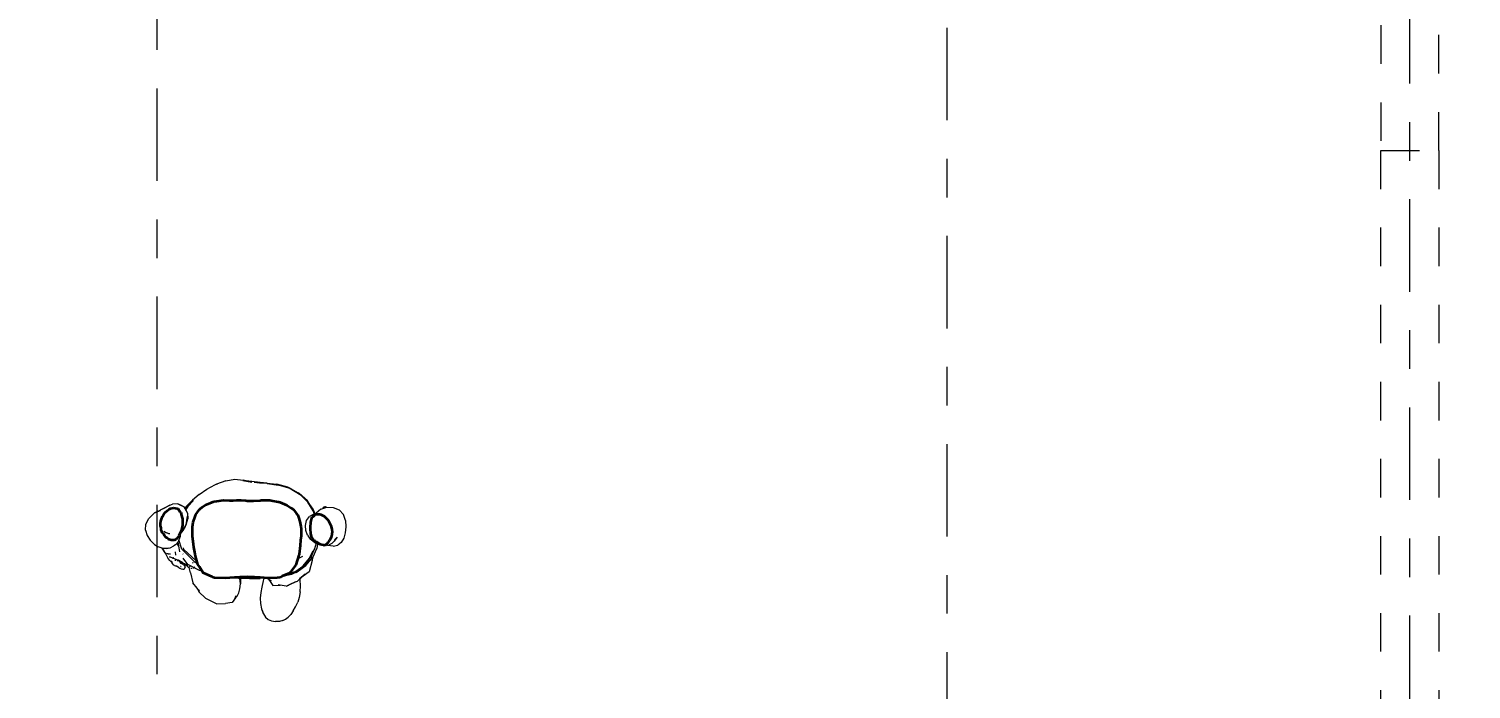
# Model space of a CAD drawing. Header units: millimetres. Extents: x -9559 to 23034, y -7226 to 22400.
# Drawn here: x 308.792 to 312.533, y 54.016 to 55.729 of the extents above; entities that cross this region are included whole.
import ezdxf

# ---------------------------------------------------------------- set-up
doc = ezdxf.new("R2010")
doc.units = ezdxf.units.MM
doc.header["$LTSCALE"] = 0.02
doc.linetypes.add('ACAD_ISO10W100', pattern=[18, 12, -3, 0, -3])
doc.linetypes.add('DASHED2', pattern=[0.375, 0.25, -0.125])
for name, color, linetype, lineweight in [('A-GENM', 255, 'Continuous', 5), ('G-IMPT', 8, 'Continuous', 9), ('I-FURN', 9, 'Continuous', 9), ('S-GRID', 253, 'ACAD_ISO10W100', 5)]:
    doc.layers.add(name, color=color, linetype=linetype, lineweight=lineweight)
doc.layers.add('IH-PLANO BASE', color=250, linetype='DASHED2', lineweight=5, transparency=0.55)
doc.styles.get("Standard").update_dxf_attribs({"font": 'GOTHIC.TTF'})
doc.dimstyles.get("Standard").update_dxf_attribs({"dimtxt": 0.18, "dimasz": 0.18, "dimexe": 0.18, "dimexo": 0.0625, "dimgap": 0.09, "dimtad": 0, "dimzin": 3, "dimdsep": 46, "dimtxsty": 'Standard', "dimblk": 'ARCHTICK', "dimcen": 0.09, "dimadec": 0, "dimazin": 0, "dimtfac": 1, "dimtofl": 0, "dimtmove": 0, "dimatfit": 3, "dimldrblk": 'ARCHTICK', "dimfxl": 1, "dimtolj": 1, "dimtzin": 0, "dimarcsym": 0})

# ---------------------------------------------------------------- blocks, each defined once
blk = doc.blocks.new('Female Figure 2 - 01skin_DXF-324356-Nivel 1')
at = {"layer": 'G-IMPT'}
for p, q in [((0.1914, -0.7645), (0.1913, -0.7656)), ((0.1914, -0.7645), (0.1931, -0.7621)), ((0.1939, -0.7612), (0.1931, -0.7621)), ((0.1939, -0.7612), (0.1962, -0.7611)), ((0.1975, -0.7612), (0.1962, -0.7611)), ((0.1987, -0.762), (0.1975, -0.7612)), ((0.1987, -0.762), (0.1981, -0.7616)), ((0.1998, -0.7624), (0.1981, -0.7616)), ((0.1987, -0.7622), (0.199, -0.7625)), ((-0.1888, -0.8569), (-0.1847, -0.862)), ((-0.2264, -0.8685), (-0.2205, -0.8776)), ((-0.2262, -0.8682), (-0.2242, -0.8712)), ((-0.2258, -0.8692), (-0.2237, -0.873)), ((-0.2183, -0.881), (-0.2242, -0.8712)), ((-0.2237, -0.873), (-0.2201, -0.8787)), ((-0.2183, -0.881), (-0.2205, -0.8776)), ((-0.2199, -0.8707), (-0.2202, -0.8694)), ((-0.2199, -0.8707), (-0.2202, -0.8694)), ((-0.2201, -0.8787), (-0.2163, -0.8846)), ((-0.2163, -0.8846), (-0.2116, -0.8943)), ((-0.2085, -0.8842), (-0.2138, -0.8826)), ((-0.2138, -0.8826), (-0.2131, -0.883)), ((-0.2085, -0.8842), (-0.2131, -0.883)), ((-0.2116, -0.8943), (-0.2105, -0.8957)), ((-0.2059, -0.9006), (-0.2105, -0.8957)), ((-0.2071, -0.8838), (-0.2103, -0.8832)), ((-0.2103, -0.8832), (-0.2089, -0.8835)), ((-0.1999, -0.8939), (-0.2067, -0.8911)), ((-0.2067, -0.8911), (-0.2034, -0.8924)), ((-0.2042, -0.8842), (-0.2066, -0.8838)), ((-0.1999, -0.8939), (-0.1957, -0.893)), ((-0.1999, -0.8939), (-0.1986, -0.8942)), ((-0.1999, -0.8939), (-0.1949, -0.8956)), ((-0.1986, -0.8942), (-0.1957, -0.893)), ((-0.1949, -0.8956), (-0.1885, -0.8977)), ((-0.1915, -0.8967), (-0.1926, -0.9017)), ((-0.1915, -0.8967), (-0.1926, -0.9017)), ((-0.1902, -0.8866), (-0.1909, -0.8785)), ((-0.1901, -0.8866), (-0.1909, -0.8785)), ((-0.1885, -0.8977), (-0.1847, -0.8991)), ((-0.1825, -0.865), (-0.1847, -0.862)), ((-0.1723, -0.8837), (-0.1718, -0.8843)), ((-0.2036, -0.9029), (-0.2059, -0.9006)), ((-0.2036, -0.9029), (-0.1993, -0.9046)), ((-0.1998, -0.9057), (-0.2033, -0.9015)), ((-0.2024, -0.9027), (-0.2033, -0.9015)), ((-0.2024, -0.9027), (-0.2014, -0.9046)), ((-0.201, -0.9045), (-0.2023, -0.9033)), ((-0.2023, -0.9033), (-0.1993, -0.9046)), ((-0.2014, -0.9046), (-0.2004, -0.9067)), ((-0.1998, -0.9057), (-0.201, -0.9045)), ((-0.2004, -0.9067), (-0.1998, -0.9078)), ((-0.1954, -0.9125), (-0.1998, -0.9078)), ((-0.194, -0.9132), (-0.1954, -0.9125)), ((-0.194, -0.9132), (-0.1923, -0.9141)), ((-0.1897, -0.915), (-0.1923, -0.9141)), ((-0.1858, -0.9171), (-0.1897, -0.915)), ((-0.1871, -0.9161), (-0.1883, -0.915)), ((-0.1847, -0.9181), (-0.1883, -0.915)), ((-0.1881, -0.8988), (-0.186, -0.8997)), ((-0.1881, -0.8988), (-0.1848, -0.9001)), ((-0.1871, -0.8984), (-0.1857, -0.9005)), ((-0.1871, -0.8986), (-0.1857, -0.9005)), ((-0.1871, -0.8987), (-0.1857, -0.9005)), ((-0.1871, -0.8992), (-0.186, -0.8997)), ((-0.1871, -0.8993), (-0.1843, -0.9024)), ((-0.1871, -0.8995), (-0.1854, -0.9017)), ((-0.1864, -0.9167), (-0.1871, -0.9161)), ((-0.1838, -0.9188), (-0.1864, -0.9167)), ((-0.1858, -0.9008), (-0.1843, -0.9024)), ((-0.1847, -0.9181), (-0.1858, -0.9171)), ((-0.1854, -0.9017), (-0.1857, -0.9005)), ((-0.1848, -0.9001), (-0.1814, -0.9021)), ((-0.1847, -0.8991), (-0.1811, -0.9009)), ((-0.1838, -0.9188), (-0.1831, -0.9192)), ((-0.1831, -0.9192), (-0.1821, -0.9198)), ((-0.1821, -0.9198), (-0.1812, -0.9202)), ((-0.1784, -0.9061), (-0.1814, -0.9021)), ((-0.1814, -0.9021), (-0.1767, -0.9085)), ((-0.1814, -0.9021), (-0.1791, -0.9049)), ((-0.1812, -0.9202), (-0.1804, -0.9206)), ((-0.1811, -0.9009), (-0.1781, -0.9026)), ((-0.1804, -0.9206), (-0.1762, -0.9224)), ((-0.1794, -0.9059), (-0.1768, -0.9076)), ((-0.1794, -0.9059), (-0.1779, -0.907)), ((-0.1767, -0.9085), (-0.1791, -0.9049)), ((-0.1773, -0.9072), (-0.1786, -0.9066)), ((-0.1786, -0.9066), (-0.1768, -0.9076)), ((-0.1784, -0.9061), (-0.1767, -0.9085)), ((-0.1773, -0.916), (-0.1783, -0.9158)), ((-0.1781, -0.9026), (-0.1752, -0.9045)), ((-0.1779, -0.907), (-0.1761, -0.9094)), ((-0.1773, -0.9072), (-0.1752, -0.9082)), ((-0.1773, -0.916), (-0.1762, -0.9165)), ((-0.1767, -0.9085), (-0.1761, -0.9094)), ((-0.1762, -0.9224), (-0.1729, -0.9234)), ((-0.1752, -0.9045), (-0.1722, -0.907)), ((-0.1725, -0.9099), (-0.1752, -0.9082)), ((-0.1707, -0.924), (-0.1729, -0.9234)), ((-0.1725, -0.9099), (-0.1698, -0.912)), ((-0.1722, -0.907), (-0.1691, -0.9088)), ((-0.1698, -0.9238), (-0.1707, -0.924)), ((-0.1698, -0.912), (-0.167, -0.9152)), ((-0.1698, -0.9238), (-0.1687, -0.9232)), ((-0.1691, -0.9088), (-0.1667, -0.9108)), ((-0.1687, -0.9224), (-0.1667, -0.9205)), ((-0.1687, -0.9224), (-0.1681, -0.9214)), ((-0.1687, -0.9232), (-0.1681, -0.9214)), ((-0.1659, -0.9102), (-0.1671, -0.9091)), ((-0.1634, -0.9127), (-0.1671, -0.9091)), ((-0.167, -0.9152), (-0.1666, -0.9179)), ((-0.1648, -0.9117), (-0.1667, -0.9108)), ((-0.1667, -0.9205), (-0.1666, -0.9179)), ((-0.1624, -0.9132), (-0.1659, -0.9102)), ((-0.1649, -0.9112), (-0.1659, -0.9102)), ((-0.1659, -0.9102), (-0.1634, -0.9127)), ((-0.1624, -0.9132), (-0.1649, -0.9112)), ((-0.1613, -0.914), (-0.1649, -0.9112)), ((-0.1649, -0.9112), (-0.1634, -0.9125)), ((-0.1634, -0.9127), (-0.1648, -0.9117)), ((-0.1613, -0.914), (-0.1634, -0.9125)), ((-0.1634, -0.9125), (-0.1619, -0.9139)), ((-0.1634, -0.9125), (-0.16, -0.9146)), ((-0.1624, -0.9132), (-0.1634, -0.9127)), ((-0.1589, -0.9136), (-0.1634, -0.9127)), ((-0.1597, -0.9136), (-0.1634, -0.9127)), ((-0.1624, -0.9132), (-0.1613, -0.914)), ((-0.1619, -0.9139), (-0.16, -0.9159)), ((-0.1613, -0.914), (-0.16, -0.9146)), ((-0.16, -0.9159), (-0.1583, -0.9175)), ((-0.1589, -0.9136), (-0.1597, -0.9136)), ((-0.1583, -0.9175), (-0.1566, -0.9189)), ((-0.155, -0.92), (-0.1566, -0.9189)), ((-0.153, -0.9151), (-0.1555, -0.9179)), ((-0.1555, -0.9179), (-0.1554, -0.9177)), ((-0.1535, -0.9151), (-0.1526, -0.9148)), ((-0.1535, -0.9151), (-0.1526, -0.9148)), ((-0.1484, -0.9211), (-0.1512, -0.9214)), ((-0.1484, -0.9211), (-0.1507, -0.9213)), ((-0.1473, -0.9061), (-0.1456, -0.9077)), ((-0.1447, -0.9201), (-0.1453, -0.9204)), ((-0.1416, -0.9183), (-0.1447, -0.9201))]:
    blk.add_line(p, q, dxfattribs=at)
blk = doc.blocks.new('Female Figure 2 - Female Figure 2-324639-Nivel 1')
at = {"layer": 'A-GENM', "lineweight": 35}
for p, q in [((-0.1933, 0.0741), (-0.1898, 0.0754)), ((-0.1898, 0.0754), (-0.1819, 0.0776)), ((-0.1817, 0.0775), (-0.1721, 0.0761)), ((-0.1721, 0.0761), (-0.17, 0.0748)), ((-0.1129, 0.0747), (-0.1071, 0.0793)), ((-0.1071, 0.0793), (-0.0992, 0.085)), ((-0.0992, 0.085), (-0.0829, 0.0913)), ((-0.0829, 0.0913), (-0.0774, 0.0939)), ((-0.0774, 0.0939), (-0.0694, 0.0952)), ((-0.0694, 0.0952), (-0.0517, 0.0976)), ((-0.0517, 0.0976), (-0.0367, 0.0969)), ((-0.0367, 0.0969), (-0.0274, 0.0968)), ((-0.0274, 0.0968), (-0.0185, 0.0977)), ((-0.0185, 0.0977), (-0.006, 0.097)), ((-0.006, 0.097), (0.0061, 0.0965)), ((0.0061, 0.0965), (0.0095, 0.0953)), ((0.0095, 0.0953), (0.0132, 0.0956)), ((0.0132, 0.0956), (0.0258, 0.0955)), ((0.0258, 0.0955), (0.0428, 0.0969)), ((0.0428, 0.0969), (0.0452, 0.0971)), ((0.0452, 0.0971), (0.0477, 0.0971)), ((0.0477, 0.0971), (0.0677, 0.097)), ((0.0677, 0.097), (0.0712, 0.0963)), ((0.0712, 0.0963), (0.0893, 0.0931)), ((0.0893, 0.0931), (0.0914, 0.0929)), ((0.0914, 0.0929), (0.0943, 0.0918)), ((0.0943, 0.0918), (0.1124, 0.0844)), ((0.1124, 0.0844), (0.1223, 0.0771)), ((0.1223, 0.0771), (0.1296, 0.0728)), ((-0.2154, 0.0311), (-0.2152, 0.0381)), ((-0.2152, 0.0381), (-0.2145, 0.0429)), ((-0.2145, 0.0429), (-0.2127, 0.0477)), ((-0.2127, 0.0477), (-0.2107, 0.0547)), ((-0.2107, 0.0547), (-0.2068, 0.061)), ((-0.2068, 0.061), (-0.2034, 0.0658)), ((-0.2034, 0.0658), (-0.1972, 0.0708)), ((-0.1972, 0.0708), (-0.1933, 0.0741)), ((-0.17, 0.0748), (-0.1644, 0.0665)), ((-0.1644, 0.0665), (-0.1625, 0.065)), ((-0.1625, 0.065), (-0.162, 0.0639)), ((-0.162, 0.0639), (-0.1618, 0.0602)), ((-0.1618, 0.0602), (-0.1585, 0.0491)), ((-0.1585, 0.0491), (-0.1584, 0.0384)), ((-0.1584, 0.0384), (-0.1585, 0.0326)), ((-0.1326, 0.0285), (-0.1306, 0.0403)), ((-0.1306, 0.0403), (-0.1292, 0.0455)), ((-0.1292, 0.0455), (-0.1276, 0.0495)), ((-0.1276, 0.0495), (-0.1238, 0.0603)), ((-0.1238, 0.0603), (-0.1154, 0.0723)), ((-0.1154, 0.0723), (-0.1142, 0.0739)), ((-0.1142, 0.0739), (-0.1129, 0.0747)), ((0.1296, 0.0728), (0.1363, 0.0637)), ((0.1363, 0.0637), (0.1404, 0.0588)), ((0.1404, 0.0588), (0.1423, 0.0532)), ((0.1423, 0.0532), (0.1463, 0.0424)), ((0.1463, 0.0424), (0.1488, 0.0292)), ((0.1734, 0.0267), (0.1742, 0.04)), ((0.1742, 0.04), (0.1766, 0.0507)), ((0.1766, 0.0507), (0.1783, 0.0534)), ((0.1783, 0.0534), (0.1819, 0.0556)), ((0.1819, 0.0556), (0.1867, 0.0608)), ((0.1867, 0.0608), (0.1899, 0.0611)), ((0.1899, 0.0611), (0.1983, 0.061)), ((0.1983, 0.061), (0.2093, 0.0555)), ((0.2093, 0.0555), (0.2099, 0.0552)), ((0.2099, 0.0552), (0.2103, 0.0548)), ((0.2103, 0.0548), (0.2136, 0.0514)), ((0.2136, 0.0514), (0.2194, 0.0453)), ((0.2194, 0.0453), (0.2248, 0.0355)), ((-0.2142, 0.0255), (-0.2154, 0.0311)), ((-0.2136, 0.0206), (-0.2142, 0.0255)), ((-0.2122, 0.0162), (-0.2136, 0.0206)), ((-0.2102, 0.0121), (-0.2122, 0.0162)), ((-0.208, 0.0097), (-0.2102, 0.0121)), ((-0.2054, 0.0055), (-0.208, 0.0097)), ((-0.2021, 0.0016), (-0.2054, 0.0055)), ((-0.2004, 0.0003), (-0.2021, 0.0016)), ((-0.1988, -0.0003), (-0.2004, 0.0003)), ((-0.168, 0.0053), (-0.1731, -0.0017)), ((-0.1619, 0.0174), (-0.1679, 0.0055)), ((-0.1591, 0.0282), (-0.1619, 0.0174)), ((-0.1585, 0.0326), (-0.1591, 0.0282)), ((-0.1327, 0.0082), (-0.1324, 0.0134)), ((-0.1324, 0.0029), (-0.1327, 0.0082)), ((-0.1324, 0.0134), (-0.1326, 0.0285)), ((-0.1302, -0.0165), (-0.1324, 0.0029)), ((0.149, 0.0041), (0.148, -0.0066)), ((0.1488, 0.0292), (0.1495, 0.0243)), ((0.1495, 0.0243), (0.149, 0.0176)), ((0.149, 0.0176), (0.149, 0.0041)), ((0.1733, 0.0251), (0.1734, 0.0267)), ((0.1737, 0.0234), (0.1733, 0.0251)), ((0.1746, 0.0111), (0.1737, 0.0234)), ((0.1759, 0.0035), (0.1746, 0.0111)), ((0.1779, -0.0009), (0.1759, 0.0035)), ((0.2271, 0.0015), (0.2246, -0.0044)), ((0.2248, 0.0355), (0.2258, 0.0336)), ((0.2258, 0.0336), (0.2262, 0.0316)), ((0.2262, 0.0316), (0.2289, 0.0222)), ((0.2286, 0.0087), (0.2271, 0.0015)), ((0.2293, 0.0112), (0.2286, 0.0087)), ((0.2289, 0.0222), (0.2294, 0.014)), ((0.2294, 0.014), (0.2293, 0.0112)), ((-0.1952, -0.0035), (-0.1988, -0.0003)), ((-0.193, -0.0044), (-0.1952, -0.0035)), ((-0.188, -0.006), (-0.193, -0.0044)), ((-0.1874, -0.0064), (-0.188, -0.006)), ((-0.1863, -0.0065), (-0.1874, -0.0064)), ((-0.1795, -0.0062), (-0.1863, -0.0065)), ((-0.1747, -0.0034), (-0.1795, -0.0062)), ((-0.1731, -0.0017), (-0.1747, -0.0034)), ((-0.1291, -0.0246), (-0.1302, -0.0165)), ((-0.1267, -0.0378), (-0.1291, -0.0246)), ((0.1466, -0.0201), (0.1441, -0.0429)), ((0.148, -0.0066), (0.1466, -0.0201)), ((0.1822, -0.006), (0.1779, -0.0009)), ((0.1861, -0.0103), (0.1828, -0.0067)), ((0.1898, -0.0118), (0.1861, -0.0103)), ((0.1998, -0.0175), (0.1898, -0.0118)), ((0.2028, -0.0181), (0.1998, -0.0175)), ((0.2081, -0.0195), (0.2028, -0.0181)), ((0.2098, -0.02), (0.2081, -0.0195)), ((0.2113, -0.02), (0.2098, -0.02)), ((0.2129, -0.0194), (0.2113, -0.02)), ((0.2133, -0.0175), (0.2129, -0.0194)), ((0.2151, -0.0169), (0.2133, -0.0175)), ((0.2167, -0.0157), (0.2151, -0.0169)), ((0.2186, -0.0127), (0.2167, -0.0157)), ((0.2216, -0.0084), (0.2186, -0.0127)), ((0.2232, -0.0067), (0.2216, -0.0084)), ((0.2246, -0.0044), (0.2232, -0.0067)), ((-0.1258, -0.0433), (-0.1267, -0.0378)), ((-0.1234, -0.0537), (-0.1258, -0.0433)), ((-0.1191, -0.0691), (-0.1234, -0.0537)), ((-0.1144, -0.0754), (-0.1191, -0.0691)), ((0.1358, -0.0706), (0.1286, -0.0795)), ((0.1436, -0.0457), (0.1358, -0.0706)), ((0.1439, -0.0446), (0.1436, -0.0457)), ((0.144, -0.044), (0.1439, -0.0446)), ((0.1441, -0.0429), (0.144, -0.044)), ((-0.1047, -0.0907), (-0.1144, -0.0754)), ((-0.0817, -0.1017), (-0.1047, -0.0907)), ((-0.0789, -0.1032), (-0.0817, -0.1017)), ((-0.0752, -0.1037), (-0.0789, -0.1032)), ((-0.0474, -0.105), (-0.0752, -0.1037)), ((-0.0236, -0.1029), (-0.0474, -0.105)), ((-0.017, -0.103), (-0.0236, -0.1029)), ((-0.0101, -0.1027), (-0.017, -0.103)), ((0.0098, -0.1015), (-0.0101, -0.1027)), ((0.0283, -0.1027), (0.0098, -0.1015)), ((0.0355, -0.1029), (0.0283, -0.1027)), ((0.0429, -0.103), (0.0355, -0.1029)), ((0.0637, -0.1049), (0.0429, -0.103)), ((0.0867, -0.1041), (0.0637, -0.1049)), ((0.0938, -0.1031), (0.0867, -0.1041)), ((0.1001, -0.1001), (0.0938, -0.1031)), ((0.1194, -0.0921), (0.1001, -0.1001)), ((0.1286, -0.0795), (0.1194, -0.0921))]:
    blk.add_line(p, q, dxfattribs=at)
at = {"layer": 'G-IMPT'}
for p, q in [((-0.0464, 0.1475), (-0.0229, 0.1519)), ((-0.0229, 0.1519), (-0.0012, 0.1493)), ((-0.1151, 0.1122), (-0.0954, 0.1258)), ((-0.0954, 0.1258), (-0.0905, 0.1284)), ((-0.0703, 0.1385), (-0.0905, 0.1284)), ((-0.0464, 0.1475), (-0.0703, 0.1385)), ((-0.0692, 0.1393), (-0.0676, 0.1395)), ((0.0212, 0.1455), (-0.0017, 0.1486)), ((-0.0017, 0.1486), (0.0217, 0.1444)), ((0.0217, 0.1444), (-0.0012, 0.1493)), ((0.0429, 0.143), (0.0212, 0.1455)), ((0.0417, 0.1415), (0.0274, 0.1429)), ((0.0436, 0.142), (0.0304, 0.1429)), ((0.061, 0.1405), (0.0417, 0.1415)), ((0.0607, 0.1419), (0.0429, 0.143)), ((0.0436, 0.142), (0.0623, 0.1413)), ((0.0607, 0.1419), (0.0861, 0.1386)), ((0.061, 0.1405), (0.0903, 0.1365)), ((0.0623, 0.1413), (0.0888, 0.138)), ((0.1144, 0.1311), (0.0861, 0.1386)), ((0.0888, 0.138), (0.1186, 0.1296)), ((0.1237, 0.1266), (0.0903, 0.1365)), ((0.1237, 0.1266), (0.1144, 0.1311)), ((0.1237, 0.1266), (0.1186, 0.1296)), ((0.1186, 0.1296), (0.1495, 0.1103)), ((0.1186, 0.1296), (0.1451, 0.1139)), ((0.1237, 0.1266), (0.1413, 0.1165)), ((0.1495, 0.1103), (0.1413, 0.1165)), ((0.1669, 0.0925), (0.1451, 0.1139)), ((0.1657, 0.0955), (0.1451, 0.1139)), ((0.1495, 0.1103), (0.1451, 0.1139)), ((-0.2152, 0.0722), (-0.2038, 0.0785)), ((-0.2098, 0.0746), (-0.1909, 0.0844)), ((-0.2098, 0.0746), (-0.2039, 0.0778)), ((-0.1909, 0.0844), (-0.2039, 0.0778)), ((-0.2038, 0.0785), (-0.1979, 0.0812)), ((-0.1979, 0.0812), (-0.1909, 0.0844)), ((-0.1898, 0.0754), (-0.1933, 0.0741)), ((-0.1909, 0.0844), (-0.1843, 0.0867)), ((-0.1898, 0.0754), (-0.1819, 0.0776)), ((-0.1703, 0.0876), (-0.1843, 0.0867)), ((-0.1817, 0.0775), (-0.1721, 0.0761)), ((-0.17, 0.0748), (-0.1721, 0.0761)), ((-0.1591, 0.0825), (-0.1703, 0.0876)), ((-0.1703, 0.0876), (-0.1651, 0.0853)), ((-0.1703, 0.0876), (-0.1544, 0.0801)), ((-0.1651, 0.0853), (-0.1544, 0.0801)), ((-0.1591, 0.0825), (-0.1544, 0.0801)), ((-0.1478, 0.0693), (-0.1544, 0.0801)), ((-0.1477, 0.0817), (-0.1523, 0.0766)), ((-0.1504, 0.0734), (-0.1469, 0.0783)), ((-0.1447, 0.0806), (-0.1502, 0.0732)), ((-0.1477, 0.0817), (-0.1321, 0.0973)), ((-0.1469, 0.0783), (-0.1297, 0.0969)), ((-0.1447, 0.0806), (-0.1297, 0.0969)), ((-0.1151, 0.1122), (-0.1321, 0.0973)), ((-0.1071, 0.0793), (-0.1129, 0.0747)), ((-0.0992, 0.085), (-0.1071, 0.0793)), ((-0.0829, 0.0913), (-0.0992, 0.085)), ((-0.0774, 0.0939), (-0.0829, 0.0913)), ((-0.0694, 0.0952), (-0.0774, 0.0939)), ((-0.0517, 0.0976), (-0.0694, 0.0952)), ((-0.0367, 0.0969), (-0.0517, 0.0976)), ((-0.0367, 0.0969), (-0.0274, 0.0968)), ((-0.0274, 0.0968), (-0.0185, 0.0977)), ((-0.006, 0.097), (-0.0185, 0.0977)), ((0.0061, 0.0965), (-0.006, 0.097)), ((0.0095, 0.0953), (0.0061, 0.0965)), ((0.0132, 0.0956), (0.0095, 0.0953)), ((0.0258, 0.0955), (0.0132, 0.0956)), ((0.0428, 0.0969), (0.0258, 0.0955)), ((0.0428, 0.0969), (0.0452, 0.0971)), ((0.0452, 0.0971), (0.0477, 0.0971)), ((0.0677, 0.097), (0.0477, 0.0971)), ((0.0677, 0.097), (0.0712, 0.0963)), ((0.0712, 0.0963), (0.0893, 0.0931)), ((0.0893, 0.0931), (0.0914, 0.0929)), ((0.0914, 0.0929), (0.0943, 0.0918)), ((0.0943, 0.0918), (0.1124, 0.0844)), ((0.1223, 0.0771), (0.1124, 0.0844)), ((0.1296, 0.0728), (0.1223, 0.0771)), ((0.1495, 0.1103), (0.1632, 0.0979)), ((0.1806, 0.0737), (0.1632, 0.0979)), ((0.1817, 0.0718), (0.1657, 0.0955)), ((0.1808, 0.0696), (0.1669, 0.0925)), ((0.2008, 0.0742), (0.2161, 0.0793)), ((0.2161, 0.0793), (0.2326, 0.0787)), ((0.2326, 0.0787), (0.2479, 0.0722)), ((-0.2535, 0.0353), (-0.246, 0.05)), ((-0.2311, 0.0642), (-0.246, 0.05)), ((-0.2311, 0.0642), (-0.2154, 0.071)), ((-0.2189, 0.0696), (-0.2311, 0.0642)), ((-0.2311, 0.0642), (-0.2261, 0.0664)), ((-0.2216, 0.0687), (-0.2261, 0.0664)), ((-0.2216, 0.0687), (-0.2191, 0.0701)), ((-0.2191, 0.0701), (-0.2152, 0.0722)), ((-0.2156, 0.0321), (-0.2152, 0.0436)), ((-0.2154, 0.0325), (-0.2152, 0.0436)), ((-0.2154, 0.0311), (-0.2152, 0.0381)), ((-0.2152, 0.0381), (-0.2145, 0.0429)), ((-0.2127, 0.0477), (-0.2145, 0.0429)), ((-0.2107, 0.0547), (-0.2127, 0.0477)), ((-0.2068, 0.061), (-0.2107, 0.0547)), ((-0.2068, 0.061), (-0.2034, 0.0658)), ((-0.1972, 0.0708), (-0.2034, 0.0658)), ((-0.1933, 0.0741), (-0.1972, 0.0708)), ((-0.1644, 0.0665), (-0.17, 0.0748)), ((-0.1625, 0.065), (-0.1644, 0.0665)), ((-0.162, 0.0639), (-0.1625, 0.065)), ((-0.1618, 0.0602), (-0.162, 0.0639)), ((-0.1618, 0.0602), (-0.1585, 0.0491)), ((-0.1585, 0.0491), (-0.1584, 0.0384)), ((-0.1584, 0.0384), (-0.1585, 0.0326)), ((-0.1489, 0.0335), (-0.1456, 0.0555)), ((-0.1489, 0.0335), (-0.1442, 0.0494)), ((-0.1489, 0.0335), (-0.147, 0.0414)), ((-0.1459, 0.0636), (-0.1478, 0.0693)), ((-0.147, 0.0414), (-0.1456, 0.0555)), ((-0.1459, 0.0636), (-0.1442, 0.0494)), ((-0.1306, 0.0403), (-0.1326, 0.0285)), ((-0.1292, 0.0455), (-0.1306, 0.0403)), ((-0.1276, 0.0495), (-0.1292, 0.0455)), ((-0.1276, 0.0495), (-0.1238, 0.0603)), ((-0.1154, 0.0723), (-0.1238, 0.0603)), ((-0.1142, 0.0739), (-0.1154, 0.0723)), ((-0.1142, 0.0739), (-0.1129, 0.0747)), ((0.1363, 0.0637), (0.1296, 0.0728)), ((0.1363, 0.0637), (0.1404, 0.0588)), ((0.1423, 0.0532), (0.1404, 0.0588)), ((0.1463, 0.0424), (0.1423, 0.0532)), ((0.1463, 0.0424), (0.1488, 0.0292)), ((0.1608, 0.0318), (0.1635, 0.0447)), ((0.1635, 0.0447), (0.1706, 0.0554)), ((0.1824, 0.061), (0.1706, 0.0554)), ((0.1742, 0.04), (0.1734, 0.0267)), ((0.1766, 0.0507), (0.1742, 0.04)), ((0.1783, 0.0534), (0.1766, 0.0507)), ((0.1819, 0.0556), (0.1783, 0.0534)), ((0.1855, 0.0613), (0.1806, 0.0737)), ((0.1837, 0.0612), (0.1808, 0.0696)), ((0.1855, 0.0613), (0.1817, 0.0718)), ((0.1819, 0.0556), (0.1867, 0.0608)), ((0.1824, 0.061), (0.185, 0.0613)), ((0.1985, 0.0611), (0.185, 0.0613)), ((0.1882, 0.0637), (0.1865, 0.0612)), ((0.1867, 0.0608), (0.1899, 0.0611)), ((0.2008, 0.0742), (0.1882, 0.0637)), ((0.1983, 0.061), (0.1899, 0.0611)), ((0.2093, 0.0555), (0.1983, 0.061)), ((0.2101, 0.0552), (0.1985, 0.0611)), ((0.2093, 0.0555), (0.2099, 0.0552)), ((0.2099, 0.0552), (0.2103, 0.0548)), ((0.2101, 0.0552), (0.2122, 0.0535)), ((0.2136, 0.0514), (0.2103, 0.0548)), ((0.2176, 0.0487), (0.2122, 0.0535)), ((0.2194, 0.0453), (0.2136, 0.0514)), ((0.2176, 0.0487), (0.2152, 0.0498)), ((0.2194, 0.0453), (0.2248, 0.0355)), ((0.2479, 0.0722), (0.2591, 0.0604)), ((0.2643, 0.0449), (0.2591, 0.0604)), ((0.2643, 0.0449), (0.2653, 0.0286)), ((-0.2546, 0.0199), (-0.2535, 0.0353)), ((-0.2546, 0.0199), (-0.2502, 0.0057)), ((-0.2502, 0.0057), (-0.242, -0.0067)), ((-0.2154, 0.0311), (-0.2156, 0.0321)), ((-0.2154, 0.0311), (-0.2142, 0.0255)), ((-0.2142, 0.0255), (-0.2136, 0.0206)), ((-0.2122, 0.0162), (-0.2136, 0.0206)), ((-0.2122, 0.0162), (-0.2102, 0.0121)), ((-0.2102, 0.0121), (-0.208, 0.0097)), ((-0.208, 0.0097), (-0.2054, 0.0055)), ((-0.2065, 0.0166), (-0.2002, 0.0123)), ((-0.2021, 0.0016), (-0.2054, 0.0055)), ((-0.2004, 0.0003), (-0.2021, 0.0016)), ((-0.2004, 0.0003), (-0.1988, -0.0003)), ((-0.1931, 0.01), (-0.2002, 0.0123)), ((-0.1931, 0.01), (-0.1947, 0.0104)), ((-0.1913, 0.0101), (-0.1931, 0.01)), ((-0.1731, -0.0017), (-0.168, 0.0053)), ((-0.1692, -0.0097), (-0.1647, 0.002)), ((-0.1515, 0.0287), (-0.1686, 0.0068)), ((-0.1592, 0.018), (-0.1686, 0.0068)), ((-0.1577, 0.0187), (-0.1679, 0.0054)), ((-0.1619, 0.0174), (-0.1679, 0.0055)), ((-0.1636, 0.0159), (-0.1679, 0.0054)), ((-0.1648, 0.0095), (-0.1647, 0.002)), ((-0.1619, 0.0174), (-0.1591, 0.0282)), ((-0.1515, 0.0287), (-0.1592, 0.018)), ((-0.1579, 0.0363), (-0.1591, 0.0282)), ((-0.1591, 0.0282), (-0.1585, 0.0326)), ((-0.1579, 0.0363), (-0.1582, 0.0353)), ((-0.1515, 0.0287), (-0.1577, 0.0187)), ((-0.1515, 0.0287), (-0.1489, 0.0335)), ((-0.1324, 0.0134), (-0.1327, 0.0082)), ((-0.1327, 0.0082), (-0.1324, 0.0029)), ((-0.1324, 0.0134), (-0.1326, 0.0285)), ((-0.1302, -0.0165), (-0.1324, 0.0029)), ((0.149, 0.0041), (0.148, -0.0066)), ((0.1488, 0.0292), (0.1495, 0.0243)), ((0.149, 0.0176), (0.1495, 0.0243)), ((0.149, 0.0041), (0.149, 0.0176)), ((0.1615, 0.0186), (0.1608, 0.0318)), ((0.1655, 0.0066), (0.1615, 0.0186)), ((0.1655, 0.0066), (0.1729, -0.004)), ((0.1734, 0.0267), (0.1733, 0.0251)), ((0.1733, 0.0251), (0.1737, 0.0234)), ((0.1737, 0.0234), (0.1746, 0.0111)), ((0.1746, 0.0111), (0.1759, 0.0035)), ((0.1759, 0.0035), (0.1779, -0.0009)), ((0.2246, -0.0044), (0.2271, 0.0015)), ((0.2258, 0.0336), (0.2248, 0.0355)), ((0.2258, 0.0336), (0.2262, 0.0316)), ((0.2262, 0.0316), (0.2289, 0.0222)), ((0.2286, 0.0087), (0.2271, 0.0015)), ((0.2286, 0.0087), (0.2293, 0.0112)), ((0.2294, 0.014), (0.2289, 0.0222)), ((0.2293, 0.0112), (0.2294, 0.014)), ((0.2357, -0.0056), (0.2428, 0.0013)), ((0.2428, 0.0013), (0.2396, -0.0033)), ((0.2638, 0.013), (0.2598, -0.001)), ((0.2653, 0.0286), (0.2638, 0.013)), ((-0.242, -0.0067), (-0.2317, -0.0164)), ((-0.2317, -0.0164), (-0.2398, -0.0087)), ((-0.2308, -0.0179), (-0.2398, -0.0087)), ((-0.2308, -0.0179), (-0.2212, -0.024)), ((-0.2113, -0.0271), (-0.2212, -0.024)), ((-0.2008, -0.0279), (-0.2113, -0.0271)), ((-0.2078, -0.0274), (-0.2046, -0.0281)), ((-0.1978, -0.0282), (-0.2046, -0.0281)), ((-0.2008, -0.0279), (-0.1902, -0.0262)), ((-0.1952, -0.0035), (-0.1988, -0.0003)), ((-0.1959, -0.0272), (-0.1978, -0.0282)), ((-0.1952, -0.0035), (-0.193, -0.0044)), ((-0.193, -0.0044), (-0.188, -0.006)), ((-0.1902, -0.0262), (-0.1807, -0.0215)), ((-0.188, -0.006), (-0.1874, -0.0064)), ((-0.1874, -0.0064), (-0.1863, -0.0065)), ((-0.1863, -0.0065), (-0.1795, -0.0062)), ((-0.1769, -0.0181), (-0.1807, -0.0215)), ((-0.1795, -0.0062), (-0.1747, -0.0034)), ((-0.1692, -0.0097), (-0.1769, -0.0181)), ((-0.1747, -0.0034), (-0.1731, -0.0017)), ((-0.1705, -0.011), (-0.1666, -0.037)), ((-0.166, -0.0112), (-0.1681, -0.0067)), ((-0.1601, -0.0295), (-0.1677, -0.0057)), ((-0.1661, -0.0108), (-0.1677, -0.0075)), ((-0.1601, -0.0295), (-0.1283, -0.0616)), ((-0.1546, -0.0308), (-0.156, -0.0266)), ((-0.1559, -0.0322), (-0.1555, -0.0328)), ((-0.1546, -0.0308), (-0.1236, -0.0594)), ((-0.1539, -0.0356), (-0.1545, -0.0344)), ((-0.1291, -0.0246), (-0.1302, -0.0165)), ((-0.1267, -0.0378), (-0.1291, -0.0246)), ((0.1441, -0.0429), (0.1466, -0.0201)), ((0.148, -0.0066), (0.1466, -0.0201)), ((0.1652, -0.0639), (0.1808, -0.0342)), ((0.1841, -0.0127), (0.1729, -0.004)), ((0.1743, -0.052), (0.1834, -0.0317)), ((0.1745, -0.0505), (0.1841, -0.0291)), ((0.1761, -0.0447), (0.1808, -0.0342)), ((0.1779, -0.0009), (0.1822, -0.006)), ((0.1807, -0.0492), (0.19, -0.0279)), ((0.1861, -0.0103), (0.1828, -0.0067)), ((0.1834, -0.0083), (0.1898, -0.0118)), ((0.1834, -0.0083), (0.1861, -0.0103)), ((0.188, -0.0145), (0.1834, -0.0317)), ((0.1841, -0.0127), (0.2081, -0.0195)), ((0.1841, -0.0127), (0.1924, -0.0166)), ((0.1841, -0.0127), (0.199, -0.0171)), ((0.1846, -0.0269), (0.1841, -0.0291)), ((0.1898, -0.0118), (0.1861, -0.0103)), ((0.1898, -0.0118), (0.1998, -0.0175)), ((0.192, -0.0164), (0.19, -0.0279)), ((0.199, -0.0171), (0.1924, -0.0166)), ((0.1924, -0.0166), (0.2019, -0.0184)), ((0.1924, -0.0166), (0.1978, -0.0173)), ((0.2098, -0.02), (0.1978, -0.0173)), ((0.199, -0.0171), (0.1998, -0.0175)), ((0.2028, -0.0181), (0.1998, -0.0175)), ((0.2019, -0.0184), (0.2106, -0.0179)), ((0.2081, -0.0195), (0.2028, -0.0181)), ((0.2079, -0.0177), (0.214, -0.0158)), ((0.2098, -0.02), (0.2081, -0.0195)), ((0.2098, -0.02), (0.2113, -0.02)), ((0.2099, -0.0179), (0.2106, -0.0179)), ((0.2106, -0.0179), (0.214, -0.0158)), ((0.2113, -0.02), (0.2129, -0.0194)), ((0.2133, -0.0175), (0.2129, -0.0194)), ((0.2133, -0.0175), (0.2151, -0.0169)), ((0.2136, -0.0192), (0.2218, -0.0182)), ((0.2151, -0.0169), (0.2167, -0.0157)), ((0.2184, -0.0201), (0.2158, -0.019)), ((0.219, -0.0122), (0.2167, -0.0157)), ((0.2167, -0.0157), (0.2186, -0.0127)), ((0.2326, -0.0222), (0.2184, -0.0201)), ((0.2216, -0.0084), (0.2186, -0.0127)), ((0.2232, -0.0067), (0.2216, -0.0084)), ((0.2291, -0.0146), (0.2218, -0.0182)), ((0.2232, -0.0067), (0.2246, -0.0044)), ((0.2352, -0.0087), (0.2291, -0.0146)), ((0.2326, -0.0222), (0.2442, -0.0196)), ((0.2396, -0.0033), (0.2352, -0.0087)), ((0.2532, -0.0123), (0.2442, -0.0196)), ((0.2598, -0.001), (0.2532, -0.0123)), ((-0.1444, -0.0699), (-0.1571, -0.0533)), ((-0.1147, -0.085), (-0.1444, -0.0699)), ((-0.1283, -0.0616), (-0.1197, -0.0666)), ((-0.1258, -0.0433), (-0.1267, -0.0378)), ((-0.1234, -0.0537), (-0.1258, -0.0433)), ((-0.1236, -0.0594), (-0.1214, -0.0607)), ((-0.1234, -0.0537), (-0.1191, -0.0691)), ((-0.1191, -0.0691), (-0.1144, -0.0754)), ((0.1286, -0.0795), (0.1358, -0.0706)), ((0.157, -0.0731), (0.1326, -0.0892)), ((0.1331, -0.0884), (0.1565, -0.0725)), ((0.1358, -0.0706), (0.1436, -0.0457)), ((0.136, -0.0902), (0.1615, -0.0725)), ((0.1436, -0.0457), (0.1439, -0.0446)), ((0.1439, -0.0446), (0.144, -0.044)), ((0.144, -0.044), (0.1441, -0.0429)), ((0.1531, -0.0491), (0.144, -0.0533)), ((0.1546, -0.073), (0.171, -0.0534)), ((0.1565, -0.0725), (0.1745, -0.0505)), ((0.157, -0.0731), (0.1614, -0.0677)), ((0.1615, -0.0725), (0.1807, -0.0492)), ((0.1652, -0.0639), (0.1743, -0.0481)), ((0.1779, -0.0594), (0.1697, -0.0884)), ((0.1779, -0.0594), (0.1807, -0.0492)), ((-0.138, -0.0909), (-0.1413, -0.0774)), ((-0.138, -0.0909), (-0.1319, -0.1167)), ((-0.1069, -0.0872), (-0.1147, -0.085)), ((-0.1144, -0.0754), (-0.1047, -0.0907)), ((-0.1047, -0.0907), (-0.0817, -0.1017)), ((-0.0817, -0.1017), (-0.0789, -0.1032)), ((-0.0789, -0.1032), (-0.0752, -0.1037)), ((-0.0474, -0.105), (-0.0752, -0.1037)), ((-0.0236, -0.1029), (-0.0474, -0.105)), ((-0.0274, -0.1033), (-0.0059, -0.1056)), ((-0.0236, -0.1029), (-0.017, -0.103)), ((-0.017, -0.103), (-0.0101, -0.1027)), ((-0.0104, -0.1029), (0.0192, -0.1047)), ((-0.0101, -0.1027), (0.0098, -0.1015)), ((0.0104, -0.1019), (-0.0101, -0.1027)), ((-0.0084, -0.1194), (-0.0099, -0.1052)), ((-0.0092, -0.1053), (-0.0088, -0.1106)), ((-0.0088, -0.1106), (-0.0084, -0.1194)), ((-0.0079, -0.1054), (-0.0084, -0.1194)), ((0.0166, -0.1069), (-0.0059, -0.1056)), ((0.0098, -0.1015), (0.0283, -0.1027)), ((0.0104, -0.1019), (0.0283, -0.1027)), ((0.0166, -0.1069), (0.043, -0.1055)), ((0.0192, -0.1047), (0.0507, -0.1043)), ((0.0283, -0.1027), (0.0355, -0.1029)), ((0.0355, -0.1029), (0.0429, -0.103)), ((0.0429, -0.103), (0.0637, -0.1049)), ((0.0585, -0.1044), (0.043, -0.1055)), ((0.0511, -0.112), (0.0477, -0.1281)), ((0.0507, -0.1043), (0.0552, -0.1041)), ((0.0522, -0.1049), (0.0511, -0.112)), ((0.0618, -0.1047), (0.0632, -0.1065)), ((0.0619, -0.1047), (0.0628, -0.1058)), ((0.0713, -0.1124), (0.0632, -0.1065)), ((0.0635, -0.1067), (0.0673, -0.1112)), ((0.0637, -0.1049), (0.0867, -0.1041)), ((0.0645, -0.1066), (0.0713, -0.1124)), ((0.0673, -0.1112), (0.0758, -0.124)), ((0.0867, -0.1041), (0.0938, -0.1031)), ((0.0938, -0.1031), (0.1001, -0.1001)), ((0.1194, -0.0921), (0.1001, -0.1001)), ((0.1009, -0.0997), (0.1082, -0.0987)), ((0.136, -0.0902), (0.1082, -0.0987)), ((0.1121, -0.0971), (0.1249, -0.0946)), ((0.1326, -0.0892), (0.1165, -0.0932)), ((0.1286, -0.0795), (0.1194, -0.0921)), ((0.1331, -0.0884), (0.1194, -0.0921)), ((0.1249, -0.0946), (0.1481, -0.0827)), ((0.1598, -0.0947), (0.1395, -0.1125)), ((0.1697, -0.0884), (0.1452, -0.1064)), ((0.1598, -0.0947), (0.1452, -0.1064)), ((0.1464, -0.1094), (0.146, -0.1068)), ((0.1475, -0.125), (0.1464, -0.1094)), ((0.1481, -0.0827), (0.1499, -0.081)), ((0.1499, -0.081), (0.1511, -0.0797)), ((-0.1204, -0.1312), (-0.1319, -0.1167)), ((-0.1151, -0.1389), (-0.1204, -0.1312)), ((-0.119, -0.1332), (-0.1162, -0.1406)), ((-0.118, -0.1347), (-0.1162, -0.1406)), ((-0.1178, -0.1352), (-0.1162, -0.1406)), ((-0.1162, -0.1406), (-0.0987, -0.1572)), ((-0.1161, -0.135), (-0.1151, -0.1389)), ((-0.0168, -0.1518), (-0.0122, -0.1433)), ((-0.0122, -0.1433), (-0.01, -0.1324)), ((-0.01, -0.1324), (-0.0084, -0.1194)), ((0.0446, -0.1425), (0.0433, -0.1568)), ((0.0477, -0.1281), (0.0446, -0.1425)), ((0.0758, -0.124), (0.0952, -0.1233)), ((0.1104, -0.126), (0.0896, -0.1226)), ((0.0896, -0.1226), (0.0952, -0.1233)), ((0.1104, -0.126), (0.1171, -0.1229)), ((0.1347, -0.1148), (0.113, -0.1247)), ((0.113, -0.1247), (0.1181, -0.1226)), ((0.1347, -0.1148), (0.1181, -0.1226)), ((0.1216, -0.1208), (0.1347, -0.1148)), ((0.1347, -0.1148), (0.1395, -0.1125)), ((0.147, -0.1403), (0.1445, -0.1547)), ((0.147, -0.1403), (0.1475, -0.125)), ((-0.0987, -0.1572), (-0.0692, -0.1715)), ((-0.0692, -0.1715), (-0.0469, -0.1703)), ((-0.03, -0.1684), (-0.0469, -0.1703)), ((-0.021, -0.1559), (-0.03, -0.1684)), ((-0.0204, -0.1505), (-0.0235, -0.1592)), ((-0.0235, -0.1592), (-0.0168, -0.1518)), ((0.0433, -0.1568), (0.044, -0.1711)), ((0.044, -0.1711), (0.0467, -0.1846)), ((0.0467, -0.1846), (0.0511, -0.1964)), ((0.0467, -0.1846), (0.0472, -0.1862)), ((0.0467, -0.1846), (0.0515, -0.1977)), ((0.0472, -0.1862), (0.0515, -0.1977)), ((0.1288, -0.1898), (0.1349, -0.179)), ((0.1349, -0.179), (0.1403, -0.1675)), ((0.1445, -0.1547), (0.1403, -0.1675)), ((0.0511, -0.1964), (0.0515, -0.1977)), ((0.0515, -0.1977), (0.0571, -0.2065)), ((0.0571, -0.2065), (0.0637, -0.2122)), ((0.0637, -0.2122), (0.072, -0.2156)), ((0.072, -0.2156), (0.0825, -0.2174)), ((0.0929, -0.2175), (0.0825, -0.2174)), ((0.1016, -0.2149), (0.0929, -0.2175)), ((0.1016, -0.2149), (0.1086, -0.2115)), ((0.1086, -0.2115), (0.1155, -0.2062)), ((0.1222, -0.199), (0.1155, -0.2062)), ((0.1288, -0.1898), (0.1222, -0.199))]:
    blk.add_line(p, q, dxfattribs=at)
blk.add_blockref('Female Figure 2 - 01skin_DXF-324356-Nivel 1', (0.0147, 0.8415))
blk = doc.blocks.new('_ArchTick')
at = {"color": 0, "linetype": 'ByBlock', "const_width": 0.15}
blk.add_lwpolyline([(-0.5, -0.5), (0.5, 0.5)], dxfattribs=at)
blk = doc.blocks.new('*D599')
at = {"layer": 'I-FURN', "color": 0, "lineweight": -2, "ltscale": 0.2, "transparency": 16777216}
for p, q in [((314.6493, 58.0021), (313.0793, 40.9502)), ((297.7096, 40.3826), (312.4571, 40.3826))]:
    blk.add_line(p, q, dxfattribs=at)
for start, end in [(84.7398, 111.3549), (153.385, 180)]:
    blk.add_arc((313.0271, 40.3826), 0.75, start, end, dxfattribs=at)
at = {"layer": 'I-FURN', "color": 0, "lineweight": -2, "ltscale": 0.2, "transparency": 16777216, "xscale": 0.18, "yscale": 0.18, "zscale": 0.18}
for p, rotation in [((313.0959, 41.1294), 354.7398387423056), ((312.2771, 40.3826), 270.0000000000001)]:
    blk.add_blockref('_ArchTick', p, dxfattribs=dict(at, rotation=rotation))
at = {"layer": 'I-FURN', "color": 0, "ltscale": 0.2, "transparency": 16777216, "insert": (312.5217, 40.9367), "char_height": 0.18, "attachment_point": 5, "rotation": 42.3699}
blk.add_mtext('\\A1;95°', dxfattribs=at)
blk = doc.blocks.new('*D600')
at = {"layer": 'I-FURN', "color": 0, "lineweight": -2, "ltscale": 0.2, "transparency": 16777216}
for p, q in [((297.7096, 58.0028), (314.085, 58.0623)), ((313.2043, 40.4449), (314.6082, 57.4963))]:
    blk.add_line(p, q, dxfattribs=at)
for start, end in [(180.2081, 201.5802), (243.9209, 265.2931)]:
    blk.add_arc((314.655, 58.0643), 0.75, start, end, dxfattribs=at)
at = {"layer": 'I-FURN', "color": 0, "lineweight": -2, "ltscale": 0.2, "transparency": 16777216, "xscale": 0.18, "yscale": 0.18, "zscale": 0.18}
for p, rotation in [((313.905, 58.0616), 90.20805555555586), ((314.5934, 57.3169), 355.2930766759017)]:
    blk.add_blockref('_ArchTick', p, dxfattribs=dict(at, rotation=rotation))
at = {"layer": 'I-FURN', "color": 0, "ltscale": 0.2, "transparency": 16777216, "insert": (314.1042, 57.5552), "char_height": 0.18, "attachment_point": 5, "rotation": 312.7506}
blk.add_mtext('\\A1;85°', dxfattribs=at)
blk = doc.blocks.new('*D601')
at = {"layer": 'I-FURN', "color": 0, "lineweight": -2, "ltscale": 0.2, "transparency": 16777216}
for p, q in [((314.5925, 58.0641), (298.2171, 58.0046)), ((297.6471, 40.4451), (297.6471, 57.4326))]:
    blk.add_line(p, q, dxfattribs=at)
for start, end in [(336.1191, 0.2081), (270, 294.089)]:
    blk.add_arc((297.6471, 58.0026), 0.75, start, end, dxfattribs=at)
at = {"layer": 'I-FURN', "color": 0, "lineweight": -2, "ltscale": 0.2, "transparency": 16777216, "xscale": 0.18, "yscale": 0.18, "zscale": 0.18}
for p, rotation in [((298.3971, 58.0053), 90.20805555555592), ((297.6471, 57.2526), 180.0000000000019)]:
    blk.add_blockref('_ArchTick', p, dxfattribs=dict(at, rotation=rotation))
at = {"layer": 'I-FURN', "color": 0, "ltscale": 0.2, "transparency": 16777216, "insert": (298.1784, 57.4732), "char_height": 0.18, "attachment_point": 5, "rotation": 45.104}
blk.add_mtext('\\A1;90°', dxfattribs=at)
blk = doc.blocks.new('*D602')
at = {"layer": 'I-FURN', "color": 0, "lineweight": -2, "ltscale": 0.2, "transparency": 16777216}
for p, q in [((297.6471, 57.9401), (297.6471, 40.9526)), ((312.9646, 40.3826), (298.2171, 40.3826))]:
    blk.add_line(p, q, dxfattribs=at)
for start, end in [(66.0151, 90), (0, 23.9849)]:
    blk.add_arc((297.6471, 40.3826), 0.75, start, end, dxfattribs=at)
at = {"layer": 'I-FURN', "color": 0, "lineweight": -2, "ltscale": 0.2, "transparency": 16777216, "xscale": 0.18, "yscale": 0.18, "zscale": 0.18}
for p, rotation in [((297.6471, 41.1326), 180.0000000000019), ((298.3971, 40.3826), 270.0000000000003)]:
    blk.add_blockref('_ArchTick', p, dxfattribs=dict(at, rotation=rotation))
at = {"layer": 'I-FURN', "color": 0, "ltscale": 0.2, "transparency": 16777216, "insert": (298.1774, 40.9129), "char_height": 0.18, "attachment_point": 5, "rotation": 315}
blk.add_mtext('\\A1;90°', dxfattribs=at)

msp = doc.modelspace()

# ---------------------------------------------------------------- linework, layer by layer
at = {"layer": 'IH-PLANO BASE'}
for p, q in [((312.4487, 55.4133), (312.4487, 56.0822)), ((312.2987, 55.7383), (312.2987, 55.4133)), ((312.2987, 55.4133), (312.4487, 55.4133)), ((312.2987, 52.9133), (312.2987, 55.4133)), ((312.4487, 55.4133), (312.4487, 52.9133))]:
    msp.add_line(p, q, dxfattribs=at)
at = {"layer": 'S-GRID'}
for p, q in [((311.1737, 38.7519), (311.1737, 61.1499)), ((312.3737, 39.3869), (312.3737, 60.5149)), ((309.1237, 60.4345), (309.1237, 39.2936))]:
    msp.add_line(p, q, dxfattribs=at)

# ---------------------------------------------------------------- block references
at = {"layer": 'IH-PLANO BASE'}
msp.add_blockref('Female Figure 2 - Female Figure 2-324639-Nivel 1', (309.3487, 54.4089), dxfattribs=at)

# ---------------------------------------------------------------- dimensions: what is measured, and where the dimension line sits
at = {"layer": 'I-FURN', "ltscale": 0.2}
for base, center, p1, p2, picture, middle in [((313.9963, 57.7057), (314.655, 58.0643), (313.1991, 40.3826), (297.6471, 58.0026), '*D600', (314.1042, 57.5552)), ((298.0229, 57.3535), (297.6471, 58.0026), (314.655, 58.0643), (297.6471, 40.3826), '*D601', (298.1784, 57.4732)), ((312.6925, 41.0538), (313.0271, 40.3826), (297.6471, 40.3826), (314.655, 58.0643), '*D599', (312.5217, 40.9367)), ((298.2966, 40.7576), (297.6471, 40.3826), (297.6471, 58.0026), (313.0271, 40.3826), '*D602', (298.1774, 40.9129))]:
    dim = msp.add_angular_dim_3p(base=base, center=center, p1=p1, p2=p2, dimstyle='Standard', dxfattribs=at)
    dim.commit()
    dim.dimension.update_dxf_attribs({"geometry": picture, "text_midpoint": middle})

doc.saveas('drawing.dxf')
